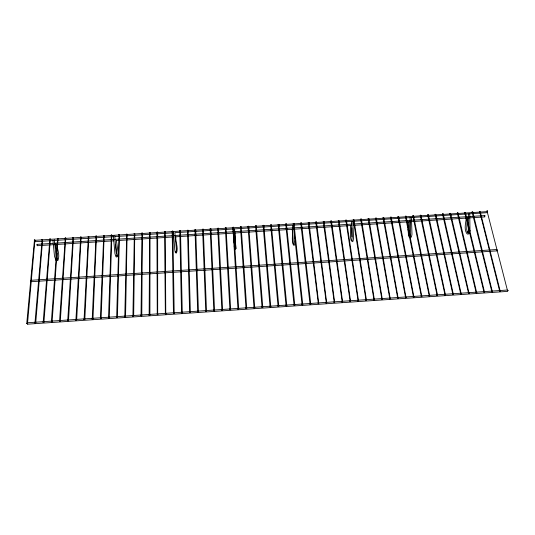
<?xml version="1.0" encoding="UTF-8"?>
<svg xmlns="http://www.w3.org/2000/svg" width="535" height="535" viewBox="0 0 535 535"><rect width="100%" height="100%" fill="white"/><g stroke="black" fill="none" stroke-linecap="round" stroke-linejoin="round"><path stroke-width="0.8" d="M149.145 315.168L149.626 232.478L150.034 232.638L149.907 315.122L149.145 315.168L149.907 315.122M141.033 315.724L141.989 232.966L142.404 233.126L141.795 315.67L141.033 315.724L141.795 315.67M132.914 316.279L134.345 233.461L134.767 233.614L133.676 316.225L132.914 316.279L133.676 316.225M124.789 316.834L126.701 233.949L127.123 234.109L125.551 316.78L124.789 316.834L125.551 316.78M116.65 317.389L119.044 234.437L119.472 234.597L117.419 317.335L116.65 317.389L117.419 317.335M108.511 317.944L111.387 234.932L111.815 235.086L109.274 317.89L108.511 317.944L109.274 317.89M350.539 225.656L350.478 236.958L351.087 240.315L352.304 241.713L353.02 241.265L353.561 238.149L352.846 221.43M351.849 227.93L351.856 236.871M100.366 318.499L103.723 235.42L104.151 235.581L101.128 318.445L100.366 318.499L101.128 318.445M92.214 319.061L96.053 235.915L96.487 236.069L92.976 319.007L92.214 319.061L92.976 319.007M407.971 229.02L408.559 235.681L409.429 237.56L410.318 237.928L411.482 236.858L411.983 234.35L411.468 217.671M84.055 319.616L88.375 236.403L88.81 236.564L84.818 319.562L84.055 319.616L84.818 319.562M75.89 320.171L80.691 236.898L81.133 237.059L76.652 320.117L75.89 320.171L76.652 320.117M68.48 320.679L73.449 237.547L73.001 237.393L67.718 320.733L68.48 320.679L67.718 320.733M59.539 321.288L65.31 237.888L65.758 238.042L60.301 321.234L59.539 321.288L60.301 321.234M52.116 321.796L58.061 238.536L57.606 238.376L51.347 321.849L52.116 321.796L51.347 321.849M43.154 322.404L49.902 238.871L50.357 239.031L43.924 322.351L43.154 322.404L43.924 322.351M470.004 230.826L469.737 213.926M35.725 322.913L42.653 239.526L42.185 239.366L34.956 322.966L35.725 322.913L34.956 322.966M408.105 227.442L408.559 221.918M410.004 221.042L409.282 230.271L409.93 235.587M26.75 323.528L34.467 239.861L34.935 240.021L27.519 323.474L26.75 323.528L27.519 323.474M466.239 218.206C465.818 223.142 463.725 229.328 466.981 233.802L467.991 234.163L468.954 233.701L470.051 230.572M466.975 222.848L466.701 229.408L467.289 231.856L467.182 231.515L468.406 232.939L467.911 232.765L468.52 231.468M467.289 220.48L467.71 217.33M175.634 251.751L175.607 252.025M469.757 232.096L469.824 231.742M468.446 231.829L468.767 227.85M484.583 216.073L484.85 215.551L484.797 216.902L353.127 225.382M487.238 212.154L486.964 212.689L294.317 225.054M34.935 240.021L34.213 240.068M42.653 239.526L41.924 239.573M507.254 290.037L27.405 322.752L27.459 324.156L27.746 323.762M50.357 239.031L49.635 239.078M31.077 280.654L31.237 281.651L31.511 281.323M52.911 243.338L37.069 244.361L36.989 245.231L37.276 245.725L113.948 240.79M58.061 238.536L57.339 238.583M116.456 255.603L116.59 255.162L116.409 255.697M487.184 211.626L34.742 240.329L34.661 241.205L34.956 241.713L113.346 236.677M65.758 238.042L65.036 238.088M73.449 237.547L72.727 237.593M234.27 245.913L234.497 248.688L234.664 248.173M81.133 237.059L80.41 237.105M88.81 236.564L88.094 236.61M96.487 236.069L95.765 236.116M111.815 235.086L111.099 235.132M119.472 234.597L118.75 234.644M134.767 233.614L134.044 233.661M142.404 233.126L141.688 233.173M150.034 232.638L149.319 232.685M156.942 232.197L157.658 232.15L157.685 314.747L157.25 314.62L156.942 232.197L157.658 232.15M293.381 244.348L293.3 244.676L292.471 225.309M164.566 231.708L165.282 231.662L165.776 314.192L165.355 314.065L164.566 231.708L165.282 231.662M172.183 231.22L172.892 231.173L174.203 313.463L173.868 313.644L173.447 313.51L172.183 231.22L172.892 231.173M179.793 230.732L180.502 230.685L182.288 312.908L181.953 313.089L181.532 312.962L179.793 230.732L180.502 230.685M187.39 230.244L188.106 230.197L190.366 312.36L190.025 312.54L189.611 312.407L187.524 230.364M194.994 229.756L195.703 229.709L198.445 311.805L198.097 311.985L197.689 311.858L194.994 229.756L195.703 229.709M202.584 229.268L203.293 229.221L206.51 311.256L206.162 311.437L205.754 311.31L202.584 229.268L203.293 229.221M210.168 228.779L210.877 228.739L214.568 310.708L214.214 310.888L213.813 310.755L210.168 228.779L210.877 228.739M157.25 314.62L158.012 314.567M217.752 228.298L218.461 228.251L222.62 310.153L222.266 310.34L221.864 310.206L217.752 228.298L218.461 228.251M165.355 314.065L166.111 314.012M225.322 227.81L226.031 227.763L230.672 309.604L230.311 309.785L229.916 309.658L225.322 227.81L226.031 227.763M173.447 313.51L174.203 313.463M232.892 227.328L233.601 227.281L238.71 309.056L238.342 309.237L237.955 309.11L232.892 227.328L233.601 227.281M240.456 226.84L241.165 226.793L246.742 308.508L246.374 308.688L245.993 308.561L240.456 226.84L241.165 226.793M181.532 312.962L182.288 312.908M248.013 226.358L248.721 226.312L254.767 307.959L254.399 308.147L254.018 308.013L248.013 226.358L248.721 226.312M189.611 312.407L190.366 312.36M255.563 225.87L256.272 225.823L262.792 307.411L262.417 307.598L262.036 307.464L255.563 225.87L256.272 225.823M197.689 311.858L198.445 311.805M263.106 225.389L263.815 225.342L270.804 306.869L270.429 307.05L270.055 306.916L263.106 225.389L263.815 225.342M270.65 224.907L271.352 224.861L278.815 306.321L278.434 306.501L278.06 306.368L270.65 224.907L271.352 224.861M205.754 311.31L206.51 311.256M278.18 224.419L278.889 224.379L286.813 305.773L286.432 305.96L286.064 305.826L278.18 224.419L278.889 224.379M213.813 310.755L214.568 310.708M285.71 223.938L286.419 223.891L294.812 305.224L294.424 305.411L294.063 305.278L285.71 223.938L286.419 223.891M221.864 310.206L222.62 310.153M293.233 223.456L293.936 223.409L302.797 304.683L302.409 304.863L302.048 304.736L293.233 223.456L293.936 223.409M300.75 222.975L301.452 222.928L310.781 304.134L310.387 304.321L310.032 304.188L300.75 222.975L301.452 222.928M229.916 309.658L230.672 309.604M308.26 222.493L308.962 222.446L318.753 303.592L318.358 303.78L308.26 222.493L308.962 222.446M237.955 309.11L238.71 309.056M315.764 222.012L316.473 221.965L326.724 303.051L326.323 303.231L315.764 222.012L316.473 221.965M245.993 308.561L246.742 308.508M323.267 221.53L323.969 221.483L334.689 302.502L334.281 302.69L323.267 221.53L323.969 221.483M330.764 221.049L331.466 221.008L342.641 301.961L342.233 302.148L330.764 221.049L331.466 221.008M254.018 308.013L254.767 307.959M338.247 220.567L338.949 220.527L350.592 301.419L350.178 301.606L338.327 220.694M262.036 307.464L262.792 307.411M345.73 220.092L346.433 220.046L358.537 300.877L358.122 301.065L345.811 220.213M270.055 306.916L270.804 306.869M353.207 219.611L353.909 219.564L366.475 300.336L366.054 300.523L353.281 219.738M360.677 219.129L361.379 219.089L374.4 299.794L373.978 299.981L360.677 219.129L361.379 219.089M278.06 306.368L278.815 306.321M368.147 218.654L368.842 218.608L382.324 299.252L381.903 299.439L368.147 218.654L368.842 218.608M286.064 305.826L286.813 305.773M375.603 218.173L376.306 218.133L390.242 298.711L389.814 298.898L375.603 218.173L376.306 218.133M294.063 305.278L294.812 305.224M383.06 217.698L383.755 217.651L398.154 298.176L397.726 298.356L383.06 217.698L383.755 217.651M390.51 217.217L391.205 217.177L406.058 297.634L405.624 297.821L390.51 217.217L391.205 217.177M302.048 304.736L302.797 304.683M397.953 216.742L398.649 216.695L413.956 297.092L413.522 297.279L397.953 216.742L398.649 216.695M310.032 304.188L310.781 304.134M405.39 216.267L406.085 216.22L421.854 296.557L421.406 296.744L405.39 216.267L406.085 216.22M318.004 303.646L318.753 303.592M412.819 215.786L413.515 215.745L429.739 296.015L429.291 296.203L412.819 215.786L413.515 215.745M420.249 215.311L420.945 215.271L437.617 295.48L437.169 295.668L420.249 215.311L420.945 215.271M325.975 303.098L326.724 303.051M427.666 214.836L428.361 214.789L445.488 294.939L445.04 295.126L427.666 214.836L428.361 214.789M333.94 302.556L334.689 302.502M435.082 214.361L435.778 214.314L453.359 294.404L452.904 294.591L435.129 214.488M341.898 302.014L342.641 301.961M442.492 213.886L443.187 213.839L461.217 293.869L460.762 294.056L442.492 213.886L443.187 213.839M449.895 213.411L450.59 213.365L469.075 293.334L468.613 293.521L449.895 213.411L450.59 213.365M349.85 301.472L350.592 301.419M457.291 212.937L457.987 212.89L476.745 292.919L476.183 292.846L457.291 212.937L457.987 212.89M357.788 300.931L358.537 300.877M464.688 212.462L465.376 212.422L484.583 292.384L484.028 292.311L464.688 212.462L465.376 212.422M365.726 300.389L366.475 300.336M472.071 211.987L472.766 211.947L492.414 291.849L491.866 291.776L472.071 211.987L472.766 211.947M373.657 299.847L374.4 299.794M479.454 211.519L480.149 211.472L500.245 291.314L499.69 291.241L479.708 211.679M381.582 299.306L382.324 299.252M389.5 298.764L390.242 298.711M397.411 298.222L398.154 298.176M405.323 297.681L406.058 297.634M413.221 297.146L413.956 297.092M421.112 296.604L421.854 296.557M428.996 296.069L429.739 296.015M436.881 295.527L437.617 295.48M444.752 294.992L445.488 294.939M452.623 294.457L453.359 294.404M460.481 293.916L461.217 293.869M468.339 293.381L469.075 293.334M476.183 292.846L476.919 292.799M484.028 292.311L484.763 292.264M491.866 291.776L492.595 291.729M499.69 291.241L500.426 291.194M352.217 240.309L351.742 240.543L352.177 236.878L351.448 221.523M116.195 255.897L117.198 255.83L116.182 252.219L114.757 235.888M496.741 249.564L497.169 250.38L496.875 250.882L31.404 281.691M55.346 243.626L55.887 243.485M507.768 290.846L508.223 290.552L507.548 290.813L487.285 212.014M27.639 324.17L507.387 291.401L507.648 290.371M31.184 280.293L496.941 249.497M115.012 236.57L173.393 232.819M175.059 232.712L292.652 225.161M54.577 243.231L351.435 224.132M353.1 224.025L484.85 215.551M116.449 240.63L173.949 236.925M175.62 236.818L233.12 233.113M234.785 233.006L293.12 229.248M294.785 229.14L351.455 225.489M56.503 260.799L57.9 260.485C60.087 255.369 57.559 249.664 56.65 244.589M176.089 251.784L176.704 252.273L174.871 232.859M234.731 249.176L235.239 249.35L235.895 248.594L234.811 232.324M37.069 244.361L37.356 244.856M56.068 260.632L54.496 256.225L52.978 240.69M410.091 236.042L410.733 236.697L409.763 236.764L410.445 235.607L410.653 233.079L410.077 217.758M496.701 250.54L496.875 250.882M235.661 248.113L235.895 248.594L234.551 229.027M56.516 258.652L56.369 258.298L57.432 259.729L56.422 259.789L57.245 258.204L57.158 258.559L57.111 253.108M31.351 280.333L31.491 280.761M55.045 243.893L56.683 250.975M56.188 257.495L54.343 239.767M115.694 244.769L116.663 253.516M116.416 240.737L118.068 252.065L117.867 255.509L117.526 256.593L116.784 257.074L115.975 256.726L114.951 253.67L113.326 235.982M175.814 236.911C175.34 241.82 178.877 248.735 176.189 253.202L175.286 252.366L174.791 249.778L173.38 232.13M233.748 237.139L234.069 241.633M233.14 229.12L233.521 234.872M233.688 237.339L234.076 243.091M234.343 245.859L234.497 248.688M293.969 226.86L294.116 229.314M294.444 235.052L294.678 239.152M294.758 240.616L294.698 244.582L293.949 245.518C290.853 241.419 293.347 234.203 292.177 229.415M468.359 214.013L468.74 227.041M486.997 210.904L487.519 210.997L486.997 210.904M468.312 232.585L467.851 232.812L468.312 232.585"/></g></svg>
